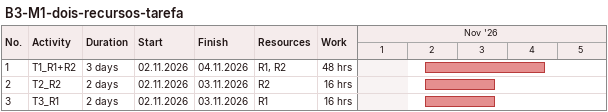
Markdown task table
B3-M1-dois-recursos-tarefa

| ID | Task | Duration | Start | Finish | Resources | Work (h) |
|---|---|---|---|---|---|---|
| 1 | T1_R1+R2 | 3d | 2026-11-02 | 2026-11-04 | R1, R2 | 48 |
| 2 | T2_R2 | 2d | 2026-11-02 | 2026-11-03 | R2 | 16 |
| 3 | T3_R1 | 2d | 2026-11-02 | 2026-11-03 | R1 | 16 |
